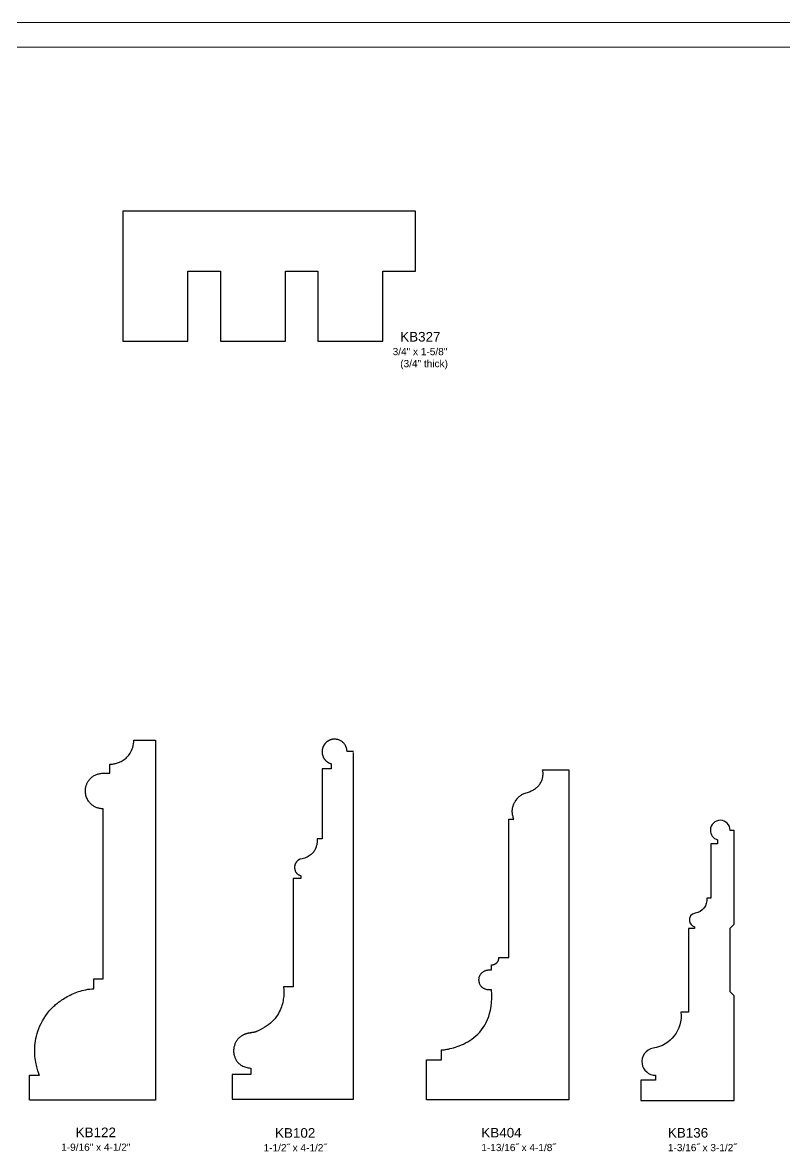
# Model space of a CAD drawing. Extents: x -7.6 to 42.7, y -9.8 to 27.2.
# Drawn here: x 17.7 to 27.22, y 13.13 to 27.23 of the extents above; entities that cross this region are included whole.
import ezdxf

# ---------------------------------------------------------------- set-up
doc = ezdxf.new("R2010")
doc.units = 0
doc.header["$MEASUREMENT"] = 0
doc.layers.add('DO NOT PLOT', color=2, linetype='Continuous', plot=False)

# ---------------------------------------------------------------- blocks, each defined once
blk = doc.blocks.new('KB327')
for p, q in [((3.651, 0.004), (-0.004, 0.003)), ((-0.004, 0.003), (-0.004, -1.621)), ((3.651, -0.746), (3.651, 0.004)), ((0.809, -1.62), (0.809, -0.746)), ((0.809, -0.746), (1.215, -0.746)), ((1.215, -0.746), (1.215, -1.62)), ((2.027, -1.62), (2.027, -0.746)), ((2.027, -0.746), (2.433, -0.746)), ((2.433, -0.746), (2.433, -1.62)), ((3.245, -1.62), (3.245, -0.746)), ((3.245, -0.746), (3.651, -0.746)), ((-0.003, -1.62), (0.809, -1.62)), ((1.215, -1.62), (2.027, -1.62)), ((2.433, -1.62), (3.245, -1.62))]:
    blk.add_line(p, q)
blk = doc.blocks.new('KB404')
at = {"flags": 128}
blk.add_lwpolyline([(0, 0), (-0.004, 0), (-0.016, 0), (-0.035, 0), (-0.061, 0), (-0.094, 0), (-0.132, 0), (-0.176, 0), (-0.225, 0), (-0.278, 0), (-0.336, 0), (-0.397, 0), (-0.462, 0), (-0.529, 0), (-0.599, 0), (-0.67, 0), (-0.743, 0), (-0.816, 0), (-0.891, 0), (-0.965, 0), (-1.038, 0), (-1.111, 0), (-1.183, 0), (-1.252, 0), (-1.319, 0), (-1.384, 0), (-1.445, 0), (-1.503, 0), (-1.556, 0), (-1.605, 0), (-1.649, 0), (-1.688, 0), (-1.72, 0), (-1.746, 0), (-1.765, 0), (-1.777, 0), (-1.781, 0), (-1.781, -0.001), (-1.781, -0.004), (-1.781, -0.01), (-1.781, -0.017), (-1.781, -0.026), (-1.781, -0.037), (-1.781, -0.049), (-1.781, -0.063), (-1.781, -0.078), (-1.781, -0.094), (-1.781, -0.112), (-1.781, -0.13), (-1.781, -0.149), (-1.781, -0.168), (-1.781, -0.188), (-1.781, -0.208), (-1.781, -0.229), (-1.781, -0.25), (-1.781, -0.271), (-1.781, -0.291), (-1.781, -0.312), (-1.781, -0.332), (-1.781, -0.351), (-1.781, -0.37), (-1.781, -0.388), (-1.781, -0.406), (-1.781, -0.422), (-1.781, -0.437), (-1.781, -0.451), (-1.781, -0.463), (-1.781, -0.474), (-1.781, -0.483), (-1.781, -0.49), (-1.781, -0.496), (-1.781, -0.499), (-1.781, -0.5), (-1.781, -0.5), (-1.779, -0.5), (-1.777, -0.5), (-1.775, -0.5), (-1.771, -0.5), (-1.767, -0.5), (-1.763, -0.5), (-1.757, -0.5), (-1.752, -0.5), (-1.746, -0.5), (-1.739, -0.5), (-1.733, -0.5), (-1.725, -0.5), (-1.718, -0.5), (-1.711, -0.5), (-1.703, -0.5), (-1.695, -0.5), (-1.687, -0.5), (-1.68, -0.5), (-1.672, -0.5), (-1.664, -0.5), (-1.657, -0.5), (-1.649, -0.5), (-1.642, -0.5), (-1.635, -0.5), (-1.629, -0.5), (-1.623, -0.5), (-1.617, -0.5), (-1.612, -0.5), (-1.608, -0.5), (-1.604, -0.5), (-1.6, -0.5), (-1.597, -0.5), (-1.595, -0.5), (-1.594, -0.5), (-1.594, -0.5), (-1.594, -0.5), (-1.594, -0.501), (-1.594, -0.502), (-1.594, -0.504), (-1.594, -0.507), (-1.594, -0.509), (-1.594, -0.512), (-1.594, -0.516), (-1.594, -0.52), (-1.594, -0.524), (-1.594, -0.528), (-1.594, -0.532), (-1.594, -0.537), (-1.594, -0.542), (-1.594, -0.547), (-1.594, -0.552), (-1.594, -0.557), (-1.594, -0.562), (-1.594, -0.568), (-1.594, -0.573), (-1.594, -0.578), (-1.594, -0.583), (-1.594, -0.588), (-1.594, -0.593), (-1.594, -0.597), (-1.594, -0.601), (-1.594, -0.605), (-1.594, -0.609), (-1.594, -0.613), (-1.594, -0.616), (-1.594, -0.618), (-1.594, -0.621), (-1.594, -0.623), (-1.594, -0.624), (-1.594, -0.625), (-1.594, -0.625), (-1.588, -0.625), (-1.58, -0.626), (-1.569, -0.627), (-1.556, -0.628), (-1.541, -0.63), (-1.525, -0.633), (-1.506, -0.636), (-1.487, -0.641), (-1.465, -0.646), (-1.443, -0.652), (-1.419, -0.659), (-1.395, -0.667), (-1.37, -0.676), (-1.344, -0.687), (-1.318, -0.699), (-1.292, -0.712), (-1.265, -0.726), (-1.239, -0.743), (-1.213, -0.76), (-1.188, -0.78), (-1.163, -0.801), (-1.138, -0.824), (-1.115, -0.849), (-1.093, -0.876), (-1.072, -0.904), (-1.052, -0.935), (-1.034, -0.968), (-1.018, -1.004), (-1.003, -1.041), (-0.991, -1.081), (-0.981, -1.124), (-0.973, -1.168), (-0.968, -1.216), (-0.965, -1.266), (-0.965, -1.319), (-0.969, -1.375), (-0.969, -1.375), (-0.97, -1.375), (-0.972, -1.375), (-0.974, -1.374), (-0.976, -1.374), (-0.979, -1.374), (-0.983, -1.374), (-0.987, -1.374), (-0.991, -1.374), (-0.996, -1.374), (-1.001, -1.374), (-1.006, -1.375), (-1.012, -1.376), (-1.017, -1.377), (-1.023, -1.378), (-1.029, -1.379), (-1.035, -1.381), (-1.042, -1.383), (-1.048, -1.385), (-1.054, -1.388), (-1.06, -1.391), (-1.066, -1.394), (-1.072, -1.398), (-1.078, -1.402), (-1.084, -1.407), (-1.089, -1.412), (-1.095, -1.418), (-1.1, -1.424), (-1.104, -1.431), (-1.109, -1.438), (-1.112, -1.446), (-1.116, -1.455), (-1.119, -1.464), (-1.121, -1.474), (-1.123, -1.485), (-1.125, -1.497), (-1.125, -1.5), (-1.125, -1.504), (-1.125, -1.508), (-1.124, -1.513), (-1.124, -1.517), (-1.123, -1.522), (-1.122, -1.527), (-1.121, -1.531), (-1.12, -1.536), (-1.118, -1.541), (-1.116, -1.546), (-1.114, -1.551), (-1.112, -1.556), (-1.109, -1.561), (-1.106, -1.566), (-1.103, -1.571), (-1.1, -1.576), (-1.096, -1.581), (-1.092, -1.585), (-1.087, -1.59), (-1.083, -1.594), (-1.078, -1.598), (-1.072, -1.602), (-1.067, -1.606), (-1.061, -1.609), (-1.054, -1.612), (-1.047, -1.615), (-1.04, -1.618), (-1.033, -1.62), (-1.025, -1.622), (-1.017, -1.623), (-1.008, -1.625), (-0.999, -1.625), (-0.989, -1.626), (-0.979, -1.626), (-0.969, -1.625), (-0.969, -1.625), (-0.969, -1.625), (-0.969, -1.626), (-0.969, -1.627), (-0.969, -1.628), (-0.969, -1.63), (-0.969, -1.631), (-0.969, -1.633), (-0.969, -1.635), (-0.969, -1.637), (-0.969, -1.639), (-0.969, -1.641), (-0.969, -1.643), (-0.969, -1.646), (-0.969, -1.648), (-0.969, -1.651), (-0.969, -1.654), (-0.969, -1.656), (-0.969, -1.659), (-0.969, -1.661), (-0.969, -1.664), (-0.969, -1.666), (-0.969, -1.669), (-0.969, -1.671), (-0.969, -1.673), (-0.969, -1.676), (-0.969, -1.678), (-0.969, -1.68), (-0.969, -1.681), (-0.969, -1.683), (-0.969, -1.684), (-0.969, -1.685), (-0.969, -1.686), (-0.969, -1.687), (-0.969, -1.687), (-0.969, -1.687), (-0.967, -1.687), (-0.966, -1.688), (-0.964, -1.688), (-0.962, -1.688), (-0.959, -1.688), (-0.957, -1.689), (-0.954, -1.689), (-0.951, -1.69), (-0.948, -1.69), (-0.945, -1.691), (-0.942, -1.692), (-0.939, -1.693), (-0.935, -1.694), (-0.932, -1.695), (-0.928, -1.697), (-0.925, -1.698), (-0.921, -1.7), (-0.918, -1.702), (-0.914, -1.705), (-0.911, -1.707), (-0.907, -1.71), (-0.904, -1.712), (-0.901, -1.715), (-0.898, -1.719), (-0.895, -1.722), (-0.892, -1.726), (-0.889, -1.73), (-0.887, -1.735), (-0.884, -1.739), (-0.882, -1.744), (-0.88, -1.75), (-0.879, -1.755), (-0.877, -1.761), (-0.876, -1.768), (-0.875, -1.774), (-0.875, -1.781), (-0.875, -1.781), (-0.874, -1.781), (-0.872, -1.781), (-0.871, -1.781), (-0.868, -1.781), (-0.866, -1.781), (-0.863, -1.781), (-0.859, -1.781), (-0.855, -1.781), (-0.851, -1.781), (-0.847, -1.781), (-0.843, -1.781), (-0.838, -1.781), (-0.833, -1.781), (-0.828, -1.781), (-0.823, -1.781), (-0.818, -1.781), (-0.812, -1.781), (-0.807, -1.781), (-0.802, -1.781), (-0.797, -1.781), (-0.792, -1.781), (-0.787, -1.781), (-0.782, -1.781), (-0.778, -1.781), (-0.774, -1.781), (-0.769, -1.781), (-0.766, -1.781), (-0.762, -1.781), (-0.759, -1.781), (-0.757, -1.781), (-0.754, -1.781), (-0.752, -1.781), (-0.751, -1.781), (-0.75, -1.781), (-0.75, -1.781), (-0.75, -1.785), (-0.75, -1.797), (-0.75, -1.815), (-0.75, -1.84), (-0.75, -1.872), (-0.75, -1.909), (-0.75, -1.952), (-0.75, -1.999), (-0.75, -2.051), (-0.75, -2.107), (-0.75, -2.166), (-0.75, -2.229), (-0.75, -2.294), (-0.75, -2.361), (-0.75, -2.43), (-0.75, -2.501), (-0.75, -2.572), (-0.75, -2.644), (-0.75, -2.716), (-0.75, -2.787), (-0.75, -2.858), (-0.75, -2.927), (-0.75, -2.994), (-0.75, -3.059), (-0.75, -3.122), (-0.75, -3.181), (-0.75, -3.237), (-0.75, -3.289), (-0.75, -3.337), (-0.75, -3.379), (-0.75, -3.416), (-0.75, -3.448), (-0.75, -3.473), (-0.75, -3.492), (-0.75, -3.503), (-0.75, -3.507), (-0.75, -3.507), (-0.749, -3.507), (-0.749, -3.507), (-0.748, -3.507), (-0.747, -3.507), (-0.745, -3.507), (-0.744, -3.507), (-0.742, -3.507), (-0.74, -3.507), (-0.738, -3.507), (-0.736, -3.507), (-0.734, -3.507), (-0.731, -3.507), (-0.729, -3.507), (-0.726, -3.507), (-0.724, -3.507), (-0.721, -3.507), (-0.719, -3.507), (-0.716, -3.507), (-0.714, -3.507), (-0.711, -3.507), (-0.708, -3.507), (-0.706, -3.507), (-0.704, -3.507), (-0.701, -3.507), (-0.699, -3.507), (-0.697, -3.507), (-0.695, -3.507), (-0.694, -3.507), (-0.692, -3.507), (-0.691, -3.507), (-0.69, -3.507), (-0.689, -3.507), (-0.688, -3.507), (-0.688, -3.507), (-0.687, -3.507), (-0.692, -3.518), (-0.696, -3.529), (-0.699, -3.54), (-0.702, -3.551), (-0.704, -3.562), (-0.706, -3.573), (-0.707, -3.584), (-0.708, -3.595), (-0.708, -3.606), (-0.708, -3.617), (-0.707, -3.628), (-0.706, -3.638), (-0.704, -3.649), (-0.702, -3.659), (-0.699, -3.669), (-0.696, -3.679), (-0.692, -3.689), (-0.688, -3.699), (-0.684, -3.708), (-0.679, -3.717), (-0.674, -3.727), (-0.669, -3.735), (-0.663, -3.744), (-0.657, -3.752), (-0.651, -3.761), (-0.644, -3.768), (-0.637, -3.776), (-0.629, -3.783), (-0.622, -3.79), (-0.614, -3.797), (-0.605, -3.803), (-0.597, -3.809), (-0.588, -3.815), (-0.579, -3.821), (-0.57, -3.825), (-0.561, -3.83), (-0.547, -3.834), (-0.533, -3.837), (-0.52, -3.841), (-0.507, -3.846), (-0.495, -3.851), (-0.483, -3.856), (-0.471, -3.861), (-0.46, -3.867), (-0.449, -3.872), (-0.439, -3.879), (-0.429, -3.885), (-0.419, -3.892), (-0.41, -3.899), (-0.402, -3.906), (-0.393, -3.914), (-0.386, -3.922), (-0.378, -3.93), (-0.371, -3.938), (-0.365, -3.947), (-0.359, -3.956), (-0.353, -3.965), (-0.348, -3.974), (-0.343, -3.983), (-0.339, -3.993), (-0.336, -4.003), (-0.332, -4.013), (-0.33, -4.024), (-0.328, -4.034), (-0.326, -4.045), (-0.325, -4.056), (-0.324, -4.067), (-0.324, -4.078), (-0.324, -4.09), (-0.325, -4.101), (-0.327, -4.113), (-0.329, -4.125), (-0.328, -4.125), (-0.326, -4.125), (-0.322, -4.125), (-0.317, -4.125), (-0.311, -4.125), (-0.304, -4.125), (-0.296, -4.125), (-0.287, -4.125), (-0.277, -4.125), (-0.267, -4.125), (-0.255, -4.125), (-0.243, -4.125), (-0.231, -4.125), (-0.218, -4.125), (-0.205, -4.125), (-0.192, -4.125), (-0.178, -4.125), (-0.164, -4.125), (-0.151, -4.125), (-0.137, -4.125), (-0.124, -4.125), (-0.11, -4.125), (-0.098, -4.125), (-0.085, -4.125), (-0.073, -4.125), (-0.062, -4.125), (-0.051, -4.125), (-0.041, -4.125), (-0.032, -4.125), (-0.024, -4.125), (-0.017, -4.125), (-0.011, -4.125), (-0.006, -4.125), (-0.003, -4.125), (-0.001, -4.125), (0, -4.125), (0, -4.115), (0, -4.088), (0, -4.044), (0, -3.983), (0, -3.908), (0, -3.819), (0, -3.718), (0, -3.604), (0, -3.48), (0, -3.347), (0, -3.205), (0, -3.055), (0, -2.9), (0, -2.739), (0, -2.573), (0, -2.405), (0, -2.234), (0, -2.062), (0, -1.891), (0, -1.72), (0, -1.552), (0, -1.386), (0, -1.225), (0, -1.069), (0, -0.92), (0, -0.778), (0, -0.644), (0, -0.521), (0, -0.407), (0, -0.306), (0, -0.217), (0, -0.141), (0, -0.081), (0, -0.037), (0, 0)], dxfattribs=at)
blk = doc.blocks.new('KB122')
at = {"flags": 128}
blk.add_lwpolyline([(-1.573, 0), (-1.573, 0.001), (-1.573, 0.003), (-1.573, 0.006), (-1.573, 0.011), (-1.573, 0.016), (-1.573, 0.023), (-1.573, 0.031), (-1.573, 0.039), (-1.573, 0.049), (-1.573, 0.059), (-1.573, 0.07), (-1.573, 0.081), (-1.573, 0.093), (-1.573, 0.105), (-1.573, 0.118), (-1.573, 0.13), (-1.573, 0.143), (-1.573, 0.156), (-1.573, 0.169), (-1.573, 0.182), (-1.573, 0.195), (-1.573, 0.207), (-1.573, 0.22), (-1.573, 0.231), (-1.573, 0.243), (-1.573, 0.254), (-1.573, 0.264), (-1.573, 0.273), (-1.573, 0.282), (-1.573, 0.289), (-1.573, 0.296), (-1.573, 0.302), (-1.573, 0.306), (-1.573, 0.31), (-1.573, 0.312), (-1.573, 0.312), (-1.573, 0.312), (-1.572, 0.312), (-1.571, 0.312), (-1.569, 0.312), (-1.566, 0.312), (-1.564, 0.312), (-1.561, 0.312), (-1.557, 0.312), (-1.553, 0.312), (-1.549, 0.312), (-1.545, 0.312), (-1.541, 0.312), (-1.536, 0.312), (-1.531, 0.312), (-1.526, 0.312), (-1.521, 0.312), (-1.516, 0.312), (-1.511, 0.312), (-1.505, 0.312), (-1.5, 0.312), (-1.495, 0.312), (-1.49, 0.312), (-1.485, 0.312), (-1.48, 0.312), (-1.476, 0.312), (-1.472, 0.312), (-1.468, 0.312), (-1.464, 0.312), (-1.46, 0.312), (-1.457, 0.312), (-1.455, 0.312), (-1.452, 0.312), (-1.45, 0.312), (-1.449, 0.312), (-1.448, 0.312), (-1.448, 0.312), (-1.448, 0.313), (-1.45, 0.316), (-1.452, 0.321), (-1.454, 0.328), (-1.458, 0.336), (-1.461, 0.346), (-1.465, 0.357), (-1.469, 0.37), (-1.474, 0.385), (-1.478, 0.401), (-1.483, 0.418), (-1.487, 0.437), (-1.491, 0.457), (-1.495, 0.478), (-1.499, 0.5), (-1.502, 0.524), (-1.504, 0.548), (-1.506, 0.573), (-1.507, 0.599), (-1.508, 0.626), (-1.507, 0.654), (-1.505, 0.683), (-1.502, 0.712), (-1.498, 0.741), (-1.493, 0.772), (-1.486, 0.802), (-1.478, 0.834), (-1.468, 0.865), (-1.456, 0.897), (-1.443, 0.929), (-1.428, 0.961), (-1.411, 0.993), (-1.391, 1.026), (-1.37, 1.058), (-1.347, 1.09), (-1.321, 1.123), (-1.318, 1.126), (-1.315, 1.13), (-1.31, 1.134), (-1.305, 1.14), (-1.299, 1.146), (-1.292, 1.153), (-1.285, 1.16), (-1.276, 1.168), (-1.267, 1.177), (-1.257, 1.185), (-1.246, 1.195), (-1.235, 1.204), (-1.223, 1.214), (-1.21, 1.224), (-1.196, 1.234), (-1.182, 1.244), (-1.167, 1.255), (-1.152, 1.265), (-1.135, 1.275), (-1.118, 1.286), (-1.101, 1.296), (-1.083, 1.306), (-1.064, 1.315), (-1.044, 1.325), (-1.024, 1.334), (-1.004, 1.342), (-0.983, 1.35), (-0.961, 1.358), (-0.938, 1.365), (-0.916, 1.372), (-0.892, 1.377), (-0.868, 1.382), (-0.844, 1.387), (-0.819, 1.39), (-0.793, 1.393), (-0.767, 1.394), (-0.767, 1.395), (-0.767, 1.396), (-0.767, 1.397), (-0.767, 1.399), (-0.767, 1.401), (-0.767, 1.404), (-0.767, 1.407), (-0.767, 1.41), (-0.767, 1.414), (-0.767, 1.418), (-0.767, 1.422), (-0.767, 1.427), (-0.767, 1.432), (-0.767, 1.436), (-0.767, 1.441), (-0.767, 1.447), (-0.767, 1.452), (-0.767, 1.457), (-0.767, 1.462), (-0.767, 1.467), (-0.767, 1.472), (-0.767, 1.477), (-0.767, 1.482), (-0.767, 1.487), (-0.767, 1.492), (-0.767, 1.496), (-0.767, 1.5), (-0.767, 1.504), (-0.767, 1.507), (-0.767, 1.51), (-0.767, 1.513), (-0.767, 1.515), (-0.767, 1.517), (-0.767, 1.518), (-0.767, 1.519), (-0.767, 1.519), (-0.767, 1.519), (-0.766, 1.519), (-0.765, 1.519), (-0.763, 1.519), (-0.761, 1.519), (-0.759, 1.519), (-0.756, 1.519), (-0.753, 1.519), (-0.749, 1.519), (-0.746, 1.519), (-0.742, 1.519), (-0.738, 1.519), (-0.733, 1.519), (-0.729, 1.519), (-0.724, 1.519), (-0.72, 1.519), (-0.715, 1.519), (-0.71, 1.519), (-0.705, 1.519), (-0.701, 1.519), (-0.696, 1.519), (-0.691, 1.519), (-0.687, 1.519), (-0.682, 1.519), (-0.678, 1.519), (-0.674, 1.519), (-0.671, 1.519), (-0.667, 1.519), (-0.664, 1.519), (-0.661, 1.519), (-0.659, 1.519), (-0.657, 1.519), (-0.655, 1.519), (-0.654, 1.519), (-0.653, 1.519), (-0.653, 1.519), (-0.653, 1.524), (-0.653, 1.538), (-0.653, 1.561), (-0.653, 1.592), (-0.653, 1.631), (-0.653, 1.677), (-0.653, 1.729), (-0.653, 1.787), (-0.653, 1.851), (-0.653, 1.92), (-0.653, 1.993), (-0.653, 2.07), (-0.653, 2.15), (-0.653, 2.233), (-0.653, 2.318), (-0.653, 2.405), (-0.653, 2.492), (-0.653, 2.581), (-0.653, 2.669), (-0.653, 2.757), (-0.653, 2.844), (-0.653, 2.929), (-0.653, 3.012), (-0.653, 3.092), (-0.653, 3.169), (-0.653, 3.242), (-0.653, 3.31), (-0.653, 3.374), (-0.653, 3.432), (-0.653, 3.485), (-0.653, 3.531), (-0.653, 3.569), (-0.653, 3.6), (-0.653, 3.623), (-0.653, 3.637), (-0.653, 3.642), (-0.655, 3.642), (-0.659, 3.642), (-0.663, 3.641), (-0.667, 3.642), (-0.672, 3.642), (-0.678, 3.643), (-0.684, 3.644), (-0.691, 3.645), (-0.698, 3.647), (-0.706, 3.648), (-0.713, 3.651), (-0.721, 3.653), (-0.73, 3.656), (-0.738, 3.66), (-0.747, 3.663), (-0.755, 3.668), (-0.764, 3.672), (-0.773, 3.678), (-0.781, 3.683), (-0.79, 3.689), (-0.798, 3.696), (-0.806, 3.703), (-0.814, 3.711), (-0.822, 3.719), (-0.829, 3.728), (-0.836, 3.738), (-0.843, 3.748), (-0.849, 3.759), (-0.854, 3.771), (-0.859, 3.783), (-0.864, 3.796), (-0.867, 3.809), (-0.87, 3.824), (-0.873, 3.839), (-0.874, 3.855), (-0.875, 3.871), (-0.875, 3.878), (-0.874, 3.884), (-0.874, 3.891), (-0.873, 3.898), (-0.871, 3.905), (-0.87, 3.912), (-0.868, 3.92), (-0.866, 3.927), (-0.864, 3.934), (-0.861, 3.942), (-0.858, 3.95), (-0.855, 3.957), (-0.851, 3.965), (-0.847, 3.972), (-0.843, 3.98), (-0.838, 3.987), (-0.833, 3.994), (-0.828, 4.001), (-0.822, 4.008), (-0.816, 4.015), (-0.81, 4.022), (-0.803, 4.028), (-0.796, 4.035), (-0.788, 4.041), (-0.78, 4.046), (-0.772, 4.052), (-0.763, 4.057), (-0.754, 4.062), (-0.745, 4.066), (-0.735, 4.07), (-0.725, 4.074), (-0.714, 4.077), (-0.703, 4.08), (-0.692, 4.083), (-0.68, 4.085), (-0.668, 4.086), (-0.667, 4.086), (-0.667, 4.086), (-0.666, 4.086), (-0.664, 4.086), (-0.662, 4.086), (-0.66, 4.086), (-0.658, 4.086), (-0.655, 4.086), (-0.652, 4.086), (-0.649, 4.086), (-0.646, 4.086), (-0.642, 4.086), (-0.638, 4.086), (-0.635, 4.086), (-0.631, 4.086), (-0.627, 4.086), (-0.623, 4.086), (-0.619, 4.086), (-0.614, 4.086), (-0.61, 4.086), (-0.606, 4.086), (-0.602, 4.086), (-0.599, 4.086), (-0.595, 4.086), (-0.591, 4.086), (-0.588, 4.086), (-0.585, 4.087), (-0.582, 4.087), (-0.579, 4.087), (-0.577, 4.087), (-0.575, 4.087), (-0.573, 4.087), (-0.571, 4.087), (-0.57, 4.087), (-0.57, 4.087), (-0.569, 4.087), (-0.569, 4.087), (-0.569, 4.088), (-0.569, 4.089), (-0.569, 4.09), (-0.569, 4.092), (-0.569, 4.095), (-0.569, 4.098), (-0.569, 4.101), (-0.569, 4.104), (-0.569, 4.108), (-0.569, 4.111), (-0.569, 4.115), (-0.569, 4.12), (-0.569, 4.124), (-0.569, 4.128), (-0.569, 4.133), (-0.569, 4.138), (-0.569, 4.142), (-0.569, 4.147), (-0.569, 4.151), (-0.569, 4.156), (-0.569, 4.16), (-0.569, 4.165), (-0.569, 4.169), (-0.569, 4.173), (-0.569, 4.177), (-0.569, 4.18), (-0.569, 4.184), (-0.569, 4.187), (-0.569, 4.189), (-0.569, 4.192), (-0.569, 4.194), (-0.569, 4.196), (-0.569, 4.197), (-0.569, 4.197), (-0.569, 4.198), (-0.569, 4.198), (-0.567, 4.198), (-0.564, 4.198), (-0.56, 4.198), (-0.555, 4.198), (-0.548, 4.199), (-0.541, 4.2), (-0.534, 4.201), (-0.525, 4.202), (-0.516, 4.204), (-0.506, 4.206), (-0.496, 4.209), (-0.485, 4.212), (-0.474, 4.215), (-0.462, 4.219), (-0.45, 4.224), (-0.438, 4.229), (-0.426, 4.235), (-0.414, 4.242), (-0.402, 4.249), (-0.39, 4.257), (-0.378, 4.266), (-0.366, 4.276), (-0.355, 4.287), (-0.344, 4.298), (-0.333, 4.311), (-0.323, 4.325), (-0.314, 4.339), (-0.305, 4.355), (-0.297, 4.372), (-0.29, 4.39), (-0.283, 4.41), (-0.278, 4.43), (-0.273, 4.452), (-0.27, 4.475), (-0.267, 4.5), (-0.267, 4.5), (-0.265, 4.5), (-0.262, 4.5), (-0.258, 4.5), (-0.253, 4.5), (-0.248, 4.5), (-0.241, 4.5), (-0.234, 4.5), (-0.226, 4.5), (-0.217, 4.5), (-0.208, 4.5), (-0.198, 4.5), (-0.188, 4.5), (-0.177, 4.5), (-0.167, 4.5), (-0.156, 4.5), (-0.145, 4.5), (-0.134, 4.5), (-0.123, 4.5), (-0.111, 4.5), (-0.101, 4.5), (-0.09, 4.5), (-0.079, 4.5), (-0.069, 4.5), (-0.06, 4.5), (-0.05, 4.5), (-0.042, 4.5), (-0.034, 4.5), (-0.026, 4.5), (-0.02, 4.5), (-0.014, 4.5), (-0.009, 4.5), (-0.005, 4.5), (-0.002, 4.5), (-0.001, 4.5), (0, 4.5), (0, 4.49), (0, 4.46), (0, 4.411), (0, 4.345), (0, 4.263), (0, 4.166), (0, 4.056), (0, 3.932), (0, 3.797), (0, 3.651), (0, 3.496), (0, 3.333), (0, 3.163), (0, 2.987), (0, 2.807), (0, 2.623), (0, 2.437), (0, 2.25), (0, 2.063), (0, 1.876), (0, 1.693), (0, 1.512), (0, 1.337), (0, 1.167), (0, 1.004), (0, 0.849), (0, 0.703), (0, 0.568), (0, 0.444), (0, 0.333), (0, 0.236), (0, 0.154), (0, 0.089), (0, 0.04), (0, 0.01), (0, 0), (-0.004, 0), (-0.014, 0), (-0.031, 0), (-0.054, 0), (-0.083, 0), (-0.117, 0), (-0.155, 0), (-0.199, 0), (-0.246, 0), (-0.297, 0), (-0.351, 0), (-0.408, 0), (-0.467, 0), (-0.529, 0), (-0.592, 0), (-0.656, 0), (-0.721, 0), (-0.787, 0), (-0.852, 0), (-0.917, 0), (-0.981, 0), (-1.044, 0), (-1.106, 0), (-1.165, 0), (-1.222, 0), (-1.276, 0), (-1.327, 0), (-1.375, 0), (-1.418, 0), (-1.457, 0), (-1.49, 0), (-1.519, 0), (-1.542, 0), (-1.559, 0), (-1.569, 0)], dxfattribs=at)
blk = doc.blocks.new('KB102')
at = {"flags": 128}
blk.add_lwpolyline([(0, 4.344), (0, 4.344), (-0.001, 4.344), (-0.002, 4.344), (-0.003, 4.344), (-0.004, 4.344), (-0.006, 4.344), (-0.008, 4.344), (-0.01, 4.344), (-0.012, 4.344), (-0.015, 4.344), (-0.018, 4.344), (-0.02, 4.344), (-0.023, 4.344), (-0.026, 4.344), (-0.03, 4.344), (-0.033, 4.344), (-0.036, 4.344), (-0.039, 4.344), (-0.043, 4.344), (-0.046, 4.344), (-0.049, 4.344), (-0.052, 4.344), (-0.055, 4.344), (-0.058, 4.344), (-0.061, 4.344), (-0.064, 4.344), (-0.066, 4.344), (-0.069, 4.344), (-0.071, 4.344), (-0.073, 4.344), (-0.074, 4.344), (-0.076, 4.344), (-0.077, 4.344), (-0.078, 4.344), (-0.078, 4.344), (-0.079, 4.344), (-0.079, 4.344), (-0.079, 4.344), (-0.079, 4.346), (-0.079, 4.347), (-0.079, 4.349), (-0.079, 4.351), (-0.079, 4.354), (-0.079, 4.357), (-0.08, 4.36), (-0.08, 4.364), (-0.081, 4.368), (-0.081, 4.372), (-0.082, 4.376), (-0.083, 4.381), (-0.085, 4.386), (-0.086, 4.391), (-0.088, 4.396), (-0.09, 4.401), (-0.092, 4.406), (-0.094, 4.412), (-0.097, 4.417), (-0.1, 4.422), (-0.103, 4.428), (-0.107, 4.433), (-0.111, 4.439), (-0.115, 4.444), (-0.12, 4.449), (-0.125, 4.455), (-0.13, 4.46), (-0.136, 4.465), (-0.143, 4.469), (-0.149, 4.474), (-0.157, 4.478), (-0.164, 4.483), (-0.172, 4.487), (-0.181, 4.49), (-0.182, 4.491), (-0.184, 4.491), (-0.185, 4.492), (-0.186, 4.492), (-0.188, 4.492), (-0.189, 4.493), (-0.19, 4.493), (-0.192, 4.493), (-0.193, 4.494), (-0.194, 4.494), (-0.196, 4.494), (-0.197, 4.495), (-0.199, 4.495), (-0.2, 4.495), (-0.202, 4.496), (-0.203, 4.496), (-0.205, 4.496), (-0.206, 4.496), (-0.208, 4.497), (-0.209, 4.497), (-0.211, 4.497), (-0.212, 4.497), (-0.214, 4.498), (-0.215, 4.498), (-0.217, 4.498), (-0.218, 4.498), (-0.22, 4.498), (-0.222, 4.499), (-0.223, 4.499), (-0.225, 4.499), (-0.227, 4.499), (-0.228, 4.499), (-0.23, 4.499), (-0.231, 4.5), (-0.233, 4.5), (-0.235, 4.5), (-0.238, 4.5), (-0.241, 4.5), (-0.244, 4.499), (-0.248, 4.499), (-0.251, 4.499), (-0.254, 4.499), (-0.257, 4.498), (-0.26, 4.498), (-0.263, 4.497), (-0.266, 4.497), (-0.269, 4.496), (-0.272, 4.495), (-0.275, 4.494), (-0.278, 4.494), (-0.281, 4.493), (-0.284, 4.492), (-0.287, 4.491), (-0.29, 4.49), (-0.293, 4.489), (-0.296, 4.487), (-0.298, 4.486), (-0.301, 4.485), (-0.304, 4.484), (-0.307, 4.482), (-0.309, 4.481), (-0.312, 4.479), (-0.315, 4.478), (-0.317, 4.476), (-0.32, 4.475), (-0.322, 4.473), (-0.325, 4.471), (-0.327, 4.47), (-0.329, 4.468), (-0.332, 4.466), (-0.334, 4.464), (-0.336, 4.462), (-0.338, 4.461), (-0.34, 4.459), (-0.341, 4.458), (-0.343, 4.456), (-0.345, 4.455), (-0.346, 4.453), (-0.348, 4.451), (-0.349, 4.45), (-0.351, 4.448), (-0.352, 4.446), (-0.354, 4.445), (-0.355, 4.443), (-0.357, 4.441), (-0.358, 4.439), (-0.359, 4.438), (-0.36, 4.436), (-0.362, 4.434), (-0.363, 4.432), (-0.364, 4.431), (-0.365, 4.429), (-0.366, 4.427), (-0.368, 4.425), (-0.369, 4.424), (-0.37, 4.422), (-0.371, 4.42), (-0.372, 4.418), (-0.373, 4.417), (-0.374, 4.415), (-0.374, 4.413), (-0.375, 4.412), (-0.376, 4.41), (-0.377, 4.408), (-0.378, 4.407), (-0.378, 4.405), (-0.379, 4.403), (-0.38, 4.402), (-0.381, 4.4), (-0.381, 4.398), (-0.382, 4.396), (-0.383, 4.394), (-0.383, 4.392), (-0.384, 4.39), (-0.385, 4.388), (-0.385, 4.386), (-0.386, 4.384), (-0.386, 4.382), (-0.386, 4.38), (-0.387, 4.378), (-0.387, 4.376), (-0.388, 4.374), (-0.388, 4.373), (-0.388, 4.371), (-0.388, 4.369), (-0.389, 4.367), (-0.389, 4.366), (-0.389, 4.364), (-0.389, 4.362), (-0.39, 4.361), (-0.39, 4.359), (-0.39, 4.358), (-0.39, 4.356), (-0.39, 4.355), (-0.39, 4.354), (-0.39, 4.352), (-0.39, 4.351), (-0.391, 4.35), (-0.391, 4.349), (-0.391, 4.348), (-0.391, 4.346), (-0.391, 4.345), (-0.391, 4.344), (-0.391, 4.344), (-0.391, 4.342), (-0.391, 4.34), (-0.391, 4.338), (-0.391, 4.336), (-0.391, 4.334), (-0.391, 4.332), (-0.39, 4.329), (-0.39, 4.327), (-0.39, 4.324), (-0.389, 4.322), (-0.389, 4.319), (-0.388, 4.316), (-0.388, 4.313), (-0.387, 4.31), (-0.387, 4.307), (-0.386, 4.304), (-0.385, 4.3), (-0.384, 4.297), (-0.383, 4.294), (-0.382, 4.291), (-0.381, 4.287), (-0.379, 4.284), (-0.378, 4.28), (-0.376, 4.277), (-0.375, 4.273), (-0.373, 4.27), (-0.371, 4.266), (-0.369, 4.263), (-0.367, 4.259), (-0.364, 4.256), (-0.362, 4.252), (-0.359, 4.249), (-0.357, 4.245), (-0.354, 4.242), (-0.351, 4.239), (-0.348, 4.235), (-0.346, 4.234), (-0.345, 4.233), (-0.344, 4.231), (-0.342, 4.23), (-0.341, 4.229), (-0.339, 4.227), (-0.338, 4.226), (-0.336, 4.224), (-0.334, 4.223), (-0.333, 4.222), (-0.331, 4.221), (-0.329, 4.219), (-0.328, 4.218), (-0.326, 4.217), (-0.324, 4.215), (-0.322, 4.214), (-0.321, 4.213), (-0.319, 4.212), (-0.317, 4.211), (-0.315, 4.209), (-0.313, 4.208), (-0.311, 4.207), (-0.309, 4.206), (-0.307, 4.205), (-0.305, 4.204), (-0.302, 4.203), (-0.3, 4.202), (-0.298, 4.201), (-0.296, 4.2), (-0.293, 4.199), (-0.291, 4.198), (-0.288, 4.197), (-0.286, 4.196), (-0.283, 4.195), (-0.281, 4.194), (-0.278, 4.193), (-0.278, 4.193), (-0.278, 4.193), (-0.278, 4.192), (-0.278, 4.191), (-0.278, 4.19), (-0.278, 4.189), (-0.278, 4.187), (-0.278, 4.185), (-0.278, 4.183), (-0.278, 4.181), (-0.278, 4.179), (-0.278, 4.177), (-0.278, 4.174), (-0.278, 4.172), (-0.278, 4.169), (-0.278, 4.167), (-0.278, 4.164), (-0.278, 4.161), (-0.278, 4.159), (-0.278, 4.156), (-0.278, 4.153), (-0.278, 4.151), (-0.278, 4.148), (-0.278, 4.146), (-0.278, 4.143), (-0.278, 4.141), (-0.278, 4.139), (-0.278, 4.137), (-0.278, 4.135), (-0.278, 4.134), (-0.278, 4.132), (-0.278, 4.131), (-0.278, 4.13), (-0.278, 4.13), (-0.278, 4.129), (-0.278, 4.129), (-0.279, 4.129), (-0.279, 4.129), (-0.281, 4.129), (-0.282, 4.129), (-0.284, 4.129), (-0.287, 4.129), (-0.289, 4.129), (-0.293, 4.129), (-0.296, 4.129), (-0.3, 4.129), (-0.303, 4.129), (-0.308, 4.129), (-0.312, 4.129), (-0.316, 4.129), (-0.321, 4.129), (-0.325, 4.129), (-0.33, 4.129), (-0.335, 4.129), (-0.339, 4.129), (-0.344, 4.129), (-0.349, 4.129), (-0.353, 4.129), (-0.358, 4.129), (-0.362, 4.129), (-0.366, 4.129), (-0.37, 4.129), (-0.373, 4.129), (-0.377, 4.129), (-0.38, 4.129), (-0.383, 4.129), (-0.385, 4.129), (-0.387, 4.129), (-0.389, 4.129), (-0.39, 4.129), (-0.391, 4.129), (-0.391, 4.129), (-0.391, 4.127), (-0.391, 4.121), (-0.391, 4.112), (-0.391, 4.099), (-0.391, 4.083), (-0.391, 4.064), (-0.391, 4.043), (-0.391, 4.019), (-0.391, 3.992), (-0.391, 3.964), (-0.391, 3.934), (-0.391, 3.902), (-0.391, 3.869), (-0.391, 3.835), (-0.391, 3.8), (-0.391, 3.764), (-0.391, 3.728), (-0.391, 3.692), (-0.391, 3.655), (-0.391, 3.619), (-0.391, 3.583), (-0.391, 3.548), (-0.391, 3.514), (-0.391, 3.481), (-0.391, 3.449), (-0.391, 3.419), (-0.391, 3.391), (-0.391, 3.364), (-0.391, 3.34), (-0.391, 3.319), (-0.391, 3.3), (-0.391, 3.284), (-0.391, 3.271), (-0.391, 3.262), (-0.391, 3.256), (-0.391, 3.254), (-0.391, 3.254), (-0.392, 3.254), (-0.392, 3.254), (-0.393, 3.254), (-0.394, 3.254), (-0.396, 3.254), (-0.397, 3.254), (-0.399, 3.254), (-0.401, 3.254), (-0.403, 3.254), (-0.405, 3.254), (-0.407, 3.254), (-0.41, 3.254), (-0.412, 3.254), (-0.415, 3.254), (-0.417, 3.254), (-0.42, 3.254), (-0.422, 3.254), (-0.425, 3.254), (-0.428, 3.254), (-0.43, 3.254), (-0.433, 3.254), (-0.435, 3.254), (-0.437, 3.254), (-0.44, 3.254), (-0.442, 3.254), (-0.444, 3.254), (-0.446, 3.254), (-0.447, 3.254), (-0.449, 3.254), (-0.45, 3.254), (-0.451, 3.254), (-0.452, 3.254), (-0.453, 3.254), (-0.453, 3.254), (-0.454, 3.254), (-0.454, 3.254), (-0.453, 3.252), (-0.453, 3.25), (-0.453, 3.247), (-0.453, 3.243), (-0.453, 3.238), (-0.453, 3.233), (-0.453, 3.227), (-0.453, 3.22), (-0.454, 3.213), (-0.454, 3.206), (-0.455, 3.198), (-0.457, 3.189), (-0.458, 3.18), (-0.46, 3.171), (-0.463, 3.162), (-0.466, 3.153), (-0.469, 3.143), (-0.473, 3.133), (-0.478, 3.123), (-0.483, 3.114), (-0.489, 3.104), (-0.495, 3.094), (-0.503, 3.085), (-0.511, 3.076), (-0.519, 3.067), (-0.529, 3.058), (-0.539, 3.05), (-0.551, 3.042), (-0.563, 3.034), (-0.576, 3.027), (-0.591, 3.021), (-0.606, 3.015), (-0.622, 3.01), (-0.64, 3.006), (-0.659, 3.002), (-0.662, 3.001), (-0.664, 3), (-0.667, 2.999), (-0.669, 2.998), (-0.672, 2.997), (-0.674, 2.996), (-0.677, 2.995), (-0.679, 2.993), (-0.682, 2.992), (-0.684, 2.991), (-0.686, 2.989), (-0.688, 2.988), (-0.69, 2.986), (-0.692, 2.985), (-0.694, 2.983), (-0.696, 2.982), (-0.698, 2.98), (-0.7, 2.978), (-0.702, 2.976), (-0.704, 2.974), (-0.706, 2.972), (-0.707, 2.97), (-0.709, 2.968), (-0.711, 2.966), (-0.712, 2.964), (-0.714, 2.962), (-0.716, 2.96), (-0.717, 2.957), (-0.718, 2.955), (-0.72, 2.952), (-0.721, 2.95), (-0.723, 2.947), (-0.724, 2.945), (-0.725, 2.942), (-0.726, 2.939), (-0.728, 2.936), (-0.729, 2.933), (-0.73, 2.929), (-0.731, 2.925), (-0.732, 2.92), (-0.733, 2.916), (-0.734, 2.912), (-0.734, 2.907), (-0.734, 2.903), (-0.735, 2.898), (-0.734, 2.894), (-0.734, 2.889), (-0.734, 2.885), (-0.733, 2.88), (-0.732, 2.875), (-0.731, 2.871), (-0.73, 2.866), (-0.729, 2.862), (-0.727, 2.857), (-0.725, 2.853), (-0.723, 2.848), (-0.721, 2.844), (-0.718, 2.839), (-0.715, 2.835), (-0.712, 2.831), (-0.709, 2.827), (-0.706, 2.823), (-0.702, 2.819), (-0.698, 2.816), (-0.694, 2.812), (-0.689, 2.809), (-0.684, 2.806), (-0.679, 2.803), (-0.674, 2.8), (-0.668, 2.797), (-0.662, 2.795), (-0.656, 2.792), (-0.656, 2.792), (-0.656, 2.792), (-0.656, 2.792), (-0.656, 2.791), (-0.656, 2.791), (-0.656, 2.79), (-0.656, 2.789), (-0.656, 2.789), (-0.656, 2.788), (-0.656, 2.787), (-0.656, 2.785), (-0.656, 2.784), (-0.656, 2.783), (-0.656, 2.782), (-0.656, 2.781), (-0.656, 2.779), (-0.656, 2.778), (-0.656, 2.777), (-0.656, 2.776), (-0.656, 2.774), (-0.656, 2.773), (-0.656, 2.772), (-0.656, 2.77), (-0.656, 2.769), (-0.656, 2.768), (-0.656, 2.767), (-0.656, 2.766), (-0.656, 2.765), (-0.656, 2.764), (-0.656, 2.764), (-0.656, 2.763), (-0.656, 2.762), (-0.656, 2.762), (-0.656, 2.761), (-0.656, 2.761), (-0.656, 2.761), (-0.656, 2.761), (-0.657, 2.761), (-0.658, 2.761), (-0.659, 2.761), (-0.661, 2.761), (-0.663, 2.761), (-0.665, 2.761), (-0.668, 2.761), (-0.671, 2.761), (-0.674, 2.761), (-0.677, 2.761), (-0.681, 2.761), (-0.684, 2.761), (-0.688, 2.761), (-0.691, 2.761), (-0.695, 2.761), (-0.699, 2.761), (-0.703, 2.761), (-0.707, 2.761), (-0.711, 2.761), (-0.715, 2.761), (-0.718, 2.761), (-0.722, 2.761), (-0.726, 2.761), (-0.729, 2.761), (-0.732, 2.761), (-0.735, 2.761), (-0.738, 2.761), (-0.741, 2.761), (-0.743, 2.761), (-0.745, 2.761), (-0.747, 2.761), (-0.748, 2.761), (-0.749, 2.761), (-0.75, 2.761), (-0.75, 2.761), (-0.75, 2.758), (-0.75, 2.749), (-0.75, 2.735), (-0.75, 2.715), (-0.75, 2.69), (-0.75, 2.661), (-0.75, 2.627), (-0.75, 2.59), (-0.75, 2.55), (-0.75, 2.506), (-0.75, 2.459), (-0.75, 2.41), (-0.75, 2.359), (-0.75, 2.306), (-0.75, 2.252), (-0.75, 2.196), (-0.75, 2.14), (-0.75, 2.084), (-0.75, 2.027), (-0.75, 1.971), (-0.75, 1.916), (-0.75, 1.862), (-0.75, 1.809), (-0.75, 1.758), (-0.75, 1.709), (-0.75, 1.662), (-0.75, 1.618), (-0.75, 1.577), (-0.75, 1.54), (-0.75, 1.507), (-0.75, 1.478), (-0.75, 1.453), (-0.75, 1.433), (-0.75, 1.418), (-0.75, 1.409), (-0.75, 1.406), (-0.75, 1.406), (-0.751, 1.406), (-0.752, 1.406), (-0.754, 1.406), (-0.756, 1.406), (-0.759, 1.406), (-0.762, 1.406), (-0.766, 1.406), (-0.769, 1.406), (-0.773, 1.406), (-0.777, 1.406), (-0.782, 1.406), (-0.787, 1.406), (-0.791, 1.406), (-0.796, 1.406), (-0.801, 1.406), (-0.806, 1.406), (-0.812, 1.406), (-0.817, 1.406), (-0.822, 1.406), (-0.827, 1.406), (-0.832, 1.406), (-0.837, 1.406), (-0.841, 1.406), (-0.846, 1.406), (-0.85, 1.406), (-0.854, 1.406), (-0.858, 1.406), (-0.861, 1.406), (-0.864, 1.406), (-0.867, 1.406), (-0.869, 1.406), (-0.871, 1.406), (-0.872, 1.406), (-0.873, 1.406), (-0.873, 1.406), (-0.873, 1.406), (-0.873, 1.403), (-0.872, 1.399), (-0.871, 1.393), (-0.87, 1.386), (-0.87, 1.377), (-0.869, 1.367), (-0.868, 1.356), (-0.868, 1.344), (-0.868, 1.33), (-0.868, 1.316), (-0.869, 1.301), (-0.87, 1.285), (-0.872, 1.268), (-0.875, 1.25), (-0.878, 1.232), (-0.882, 1.213), (-0.886, 1.193), (-0.892, 1.174), (-0.899, 1.154), (-0.906, 1.134), (-0.915, 1.113), (-0.925, 1.093), (-0.937, 1.072), (-0.949, 1.052), (-0.963, 1.031), (-0.979, 1.011), (-0.996, 0.991), (-1.015, 0.972), (-1.035, 0.953), (-1.057, 0.935), (-1.081, 0.917), (-1.107, 0.9), (-1.135, 0.883), (-1.164, 0.868), (-1.196, 0.853), (-1.2, 0.851), (-1.204, 0.85), (-1.208, 0.848), (-1.212, 0.846), (-1.216, 0.845), (-1.22, 0.844), (-1.224, 0.842), (-1.228, 0.841), (-1.232, 0.84), (-1.236, 0.839), (-1.24, 0.838), (-1.244, 0.837), (-1.249, 0.836), (-1.253, 0.836), (-1.257, 0.835), (-1.261, 0.834), (-1.265, 0.833), (-1.269, 0.833), (-1.273, 0.832), (-1.277, 0.831), (-1.281, 0.831), (-1.285, 0.83), (-1.29, 0.829), (-1.294, 0.828), (-1.298, 0.828), (-1.302, 0.827), (-1.306, 0.826), (-1.31, 0.826), (-1.314, 0.825), (-1.318, 0.824), (-1.322, 0.823), (-1.326, 0.822), (-1.33, 0.821), (-1.334, 0.82), (-1.338, 0.819), (-1.342, 0.818), (-1.348, 0.815), (-1.354, 0.813), (-1.36, 0.811), (-1.366, 0.808), (-1.372, 0.805), (-1.378, 0.802), (-1.384, 0.799), (-1.39, 0.796), (-1.395, 0.793), (-1.401, 0.789), (-1.407, 0.785), (-1.412, 0.781), (-1.418, 0.777), (-1.423, 0.773), (-1.428, 0.768), (-1.433, 0.763), (-1.438, 0.758), (-1.443, 0.753), (-1.448, 0.747), (-1.452, 0.741), (-1.457, 0.735), (-1.461, 0.729), (-1.465, 0.722), (-1.469, 0.715), (-1.472, 0.708), (-1.476, 0.701), (-1.479, 0.693), (-1.482, 0.685), (-1.485, 0.677), (-1.487, 0.668), (-1.49, 0.659), (-1.492, 0.65), (-1.493, 0.64), (-1.495, 0.63), (-1.496, 0.62), (-1.497, 0.61), (-1.497, 0.607), (-1.497, 0.604), (-1.497, 0.601), (-1.497, 0.597), (-1.496, 0.592), (-1.496, 0.587), (-1.495, 0.581), (-1.494, 0.575), (-1.493, 0.568), (-1.492, 0.561), (-1.49, 0.554), (-1.488, 0.546), (-1.486, 0.539), (-1.483, 0.531), (-1.48, 0.522), (-1.477, 0.514), (-1.473, 0.506), (-1.469, 0.497), (-1.464, 0.489), (-1.459, 0.481), (-1.453, 0.473), (-1.446, 0.464), (-1.439, 0.457), (-1.431, 0.449), (-1.423, 0.442), (-1.414, 0.435), (-1.404, 0.428), (-1.393, 0.422), (-1.382, 0.416), (-1.37, 0.41), (-1.357, 0.405), (-1.343, 0.401), (-1.328, 0.398), (-1.313, 0.395), (-1.296, 0.392), (-1.279, 0.391), (-1.279, 0.39), (-1.279, 0.39), (-1.279, 0.389), (-1.279, 0.388), (-1.279, 0.386), (-1.279, 0.385), (-1.279, 0.383), (-1.279, 0.381), (-1.279, 0.378), (-1.279, 0.376), (-1.279, 0.373), (-1.279, 0.37), (-1.279, 0.367), (-1.279, 0.364), (-1.279, 0.361), (-1.279, 0.358), (-1.279, 0.355), (-1.279, 0.352), (-1.279, 0.348), (-1.279, 0.345), (-1.279, 0.342), (-1.279, 0.339), (-1.279, 0.336), (-1.279, 0.333), (-1.279, 0.33), (-1.279, 0.327), (-1.279, 0.325), (-1.279, 0.322), (-1.279, 0.32), (-1.279, 0.318), (-1.279, 0.317), (-1.279, 0.315), (-1.279, 0.314), (-1.279, 0.313), (-1.279, 0.313), (-1.279, 0.312), (-1.279, 0.312), (-1.281, 0.312), (-1.283, 0.312), (-1.287, 0.312), (-1.291, 0.312), (-1.296, 0.312), (-1.302, 0.312), (-1.308, 0.312), (-1.315, 0.312), (-1.323, 0.312), (-1.331, 0.312), (-1.34, 0.312), (-1.348, 0.312), (-1.358, 0.312), (-1.367, 0.312), (-1.376, 0.312), (-1.386, 0.312), (-1.396, 0.312), (-1.406, 0.312), (-1.415, 0.312), (-1.425, 0.312), (-1.434, 0.312), (-1.444, 0.312), (-1.452, 0.312), (-1.461, 0.312), (-1.469, 0.312), (-1.476, 0.312), (-1.484, 0.312), (-1.49, 0.312), (-1.496, 0.312), (-1.501, 0.312), (-1.505, 0.312), (-1.509, 0.312), (-1.511, 0.312), (-1.513, 0.312), (-1.513, 0.312), (-1.513, 0.312), (-1.513, 0.31), (-1.513, 0.306), (-1.513, 0.302), (-1.513, 0.296), (-1.513, 0.289), (-1.513, 0.282), (-1.513, 0.273), (-1.513, 0.264), (-1.513, 0.254), (-1.513, 0.243), (-1.513, 0.231), (-1.513, 0.22), (-1.513, 0.207), (-1.513, 0.195), (-1.513, 0.182), (-1.513, 0.169), (-1.513, 0.156), (-1.513, 0.143), (-1.513, 0.13), (-1.513, 0.118), (-1.513, 0.105), (-1.513, 0.093), (-1.513, 0.081), (-1.513, 0.07), (-1.513, 0.059), (-1.513, 0.049), (-1.513, 0.039), (-1.513, 0.031), (-1.513, 0.023), (-1.513, 0.016), (-1.513, 0.011), (-1.513, 0.006), (-1.513, 0.003), (-1.513, 0.001), (-1.513, 0), (-1.51, 0), (-1.5, 0), (-1.483, 0), (-1.461, 0), (-1.434, 0), (-1.401, 0), (-1.364, 0), (-1.322, 0), (-1.277, 0), (-1.228, 0), (-1.176, 0), (-1.121, 0), (-1.064, 0), (-1.005, 0), (-0.944, 0), (-0.882, 0), (-0.82, 0), (-0.757, 0), (-0.694, 0), (-0.631, 0), (-0.569, 0), (-0.509, 0), (-0.449, 0), (-0.392, 0), (-0.337, 0), (-0.285, 0), (-0.236, 0), (-0.191, 0), (-0.149, 0), (-0.112, 0), (-0.079, 0), (-0.052, 0), (-0.03, 0), (-0.013, 0), (-0.003, 0), (0, 0), (0, 0.01), (0, 0.039), (0, 0.085), (0, 0.149), (0, 0.228), (0, 0.322), (0, 0.429), (0, 0.548), (0, 0.679), (0, 0.819), (0, 0.969), (0, 1.126), (0, 1.29), (0, 1.46), (0, 1.634), (0, 1.811), (0, 1.991), (0, 2.172), (0, 2.353), (0, 2.532), (0, 2.71), (0, 2.884), (0, 3.053), (0, 3.217), (0, 3.375), (0, 3.524), (0, 3.665), (0, 3.795), (0, 3.915), (0, 4.022), (0, 4.115), (0, 4.195), (0, 4.258), (0, 4.305), (0, 4.334)], dxfattribs=at)
blk = doc.blocks.new('KB136')
for points in [[(-0.173, 3.5), (-0.241, 3.501), (-0.297, 3.447), (-0.298, 3.378)], [(-0.051, 3.374), (-0.05, 3.443), (-0.105, 3.499), (-0.173, 3.5)], [(-0.298, 3.378), (-0.301, 3.324), (-0.261, 3.27), (-0.208, 3.257)], [(-0.208, 3.257), (-0.208, 3.257), (-0.208, 3.205), (-0.208, 3.205)], [(0, 3.374), (0, 3.374), (-0.051, 3.374), (-0.051, 3.374)], [(0, 2.202), (0, 2.202), (0, 3.374), (0, 3.374)], [(-0.208, 3.205), (-0.208, 3.205), (-0.294, 3.205), (-0.294, 3.205)], [(-0.294, 3.205), (-0.294, 3.205), (-0.294, 2.527), (-0.294, 2.527)], [(-0.343, 2.527), (-0.333, 2.436), (-0.398, 2.352), (-0.488, 2.339)], [(-0.294, 2.527), (-0.294, 2.527), (-0.343, 2.527), (-0.343, 2.527)], [(-0.488, 2.339), (-0.535, 2.332), (-0.567, 2.288), (-0.56, 2.241)], [(-0.497, 2.147), (-0.497, 2.147), (-0.572, 2.147), (-0.572, 2.147)], [(-0.572, 2.147), (-0.572, 2.147), (-0.572, 1.102), (-0.572, 1.102)], [(-0.56, 2.241), (-0.556, 2.209), (-0.528, 2.178), (-0.497, 2.171)], [(-0.497, 2.171), (-0.497, 2.171), (-0.497, 2.147), (-0.497, 2.147)], [(-0.049, 2.154), (-0.049, 2.154), (0, 2.202), (0, 2.202)], [(-0.049, 1.358), (-0.049, 1.358), (-0.049, 2.154), (-0.049, 2.154)], [(0, 1.309), (0, 1.309), (-0.049, 1.358), (-0.049, 1.358)], [(0, 0.001), (0, 0.001), (0, 1.309), (0, 1.309)], [(-0.665, 1.102), (-0.642, 0.887), (-0.797, 0.686), (-1.011, 0.653)], [(-0.572, 1.102), (-0.572, 1.102), (-0.665, 1.102), (-0.665, 1.102)], [(-1.011, 0.653), (-1.104, 0.638), (-1.167, 0.551), (-1.152, 0.458)], [(-1.152, 0.458), (-1.14, 0.377), (-1.065, 0.314), (-0.984, 0.315)], [(-0.984, 0.315), (-0.984, 0.315), (-0.984, 0.253), (-0.984, 0.253)], [(-0.984, 0.253), (-0.984, 0.253), (-1.167, 0.253), (-1.167, 0.253)], [(-1.167, 0.253), (-1.167, 0.253), (-1.167, 0.001), (-1.167, 0.001)], [(-1.167, 0.001), (-1.167, 0.001), (0, 0.001), (0, 0.001)]]:
    blk.add_open_spline(points, degree=3)

msp = doc.modelspace()

# ---------------------------------------------------------------- linework, layer by layer
at = {"linetype": 'Continuous', "lineweight": 0}
msp.add_line((-7.169, 26.927), (42.455, 26.927), dxfattribs=at)
at = {"layer": 'DO NOT PLOT', "linetype": 'Continuous', "lineweight": 0}
msp.add_line((-7.635, 27.233), (42.719, 27.233), dxfattribs=at)

# ---------------------------------------------------------------- block references
at = {"linetype": 'Continuous', "lineweight": 0}
for name, p in [('KB327', (18.955, 24.872)), ('KB136', (26.59, 13.765))]:
    msp.add_blockref(name, p, dxfattribs=at)
at = {"linetype": 'Continuous'}
for name, p in [('KB122', (19.357, 13.767)), ('KB102', (21.831, 13.779))]:
    msp.add_blockref(name, p, dxfattribs=at)
at = {"linetype": 'Continuous', "xscale": -1, "rotation": 180}
msp.add_blockref('KB404', (24.525, 13.771), dxfattribs=at)

# ---------------------------------------------------------------- texts
at = {"linetype": 'Continuous', "lineweight": 0}
for s, insert, char_height, width, attachment_point in [('{\\fArial|b0|i0|c0|p34;\\H1.2x;\\W7.1562;  \\W1;KB327\\P\\H0.75x;\\W8.1908;  \\W1;3/4" x 1-5/8"\\P\\W9.5415;  \\W1;(3/4" thick)\\H1.3333x;\\P\\H0.75x;\\W8.1908;  \\W1;\\P\\W8.6676;   }', (21.75, 23.367), 0.1, 1.81667, 1), ('{\\fArial|b0|i0|c0|p34;KB122\\P\\H0.75x;1-9/16" x 4-1/2"}', (18.613, 13.426), 0.12, 2.57062, 2), ('{\\fArial|b0|i0|c0|p34;KB102\\P\\H0.75x;1-1/2˝ x 4-1/2˝}', (21.104, 13.419), 0.12, 1.79087, 2), ('{\\fArial|b0|i0|c0|p34;\\H1.2x;\\W6.9948;   \\W1;KB404\\P\\H0.75x;\\W9.3265;   \\W1;1-13/16˝ x 4-1/8˝\\H1.3333x;\\P\\W8.723;   }', (22.453, 13.422), 0.1, 2.43763, 1), ('{\\fArial|b0|i0|c0|p34;\\H1.3333x;\\W8.4225; \\W1;KB136\\P\\H0.75x;\\W5.6149;  \\W1;1-3/16˝ x 3-1/2˝\\H1.3333x;\\P\\W6.8057;  }', (25.369, 13.421), 0.09, 1.26789, 1)]:
    msp.add_mtext(s, dxfattribs=dict(at, insert=insert, char_height=char_height, width=width, attachment_point=attachment_point))

doc.saveas('drawing.dxf')
